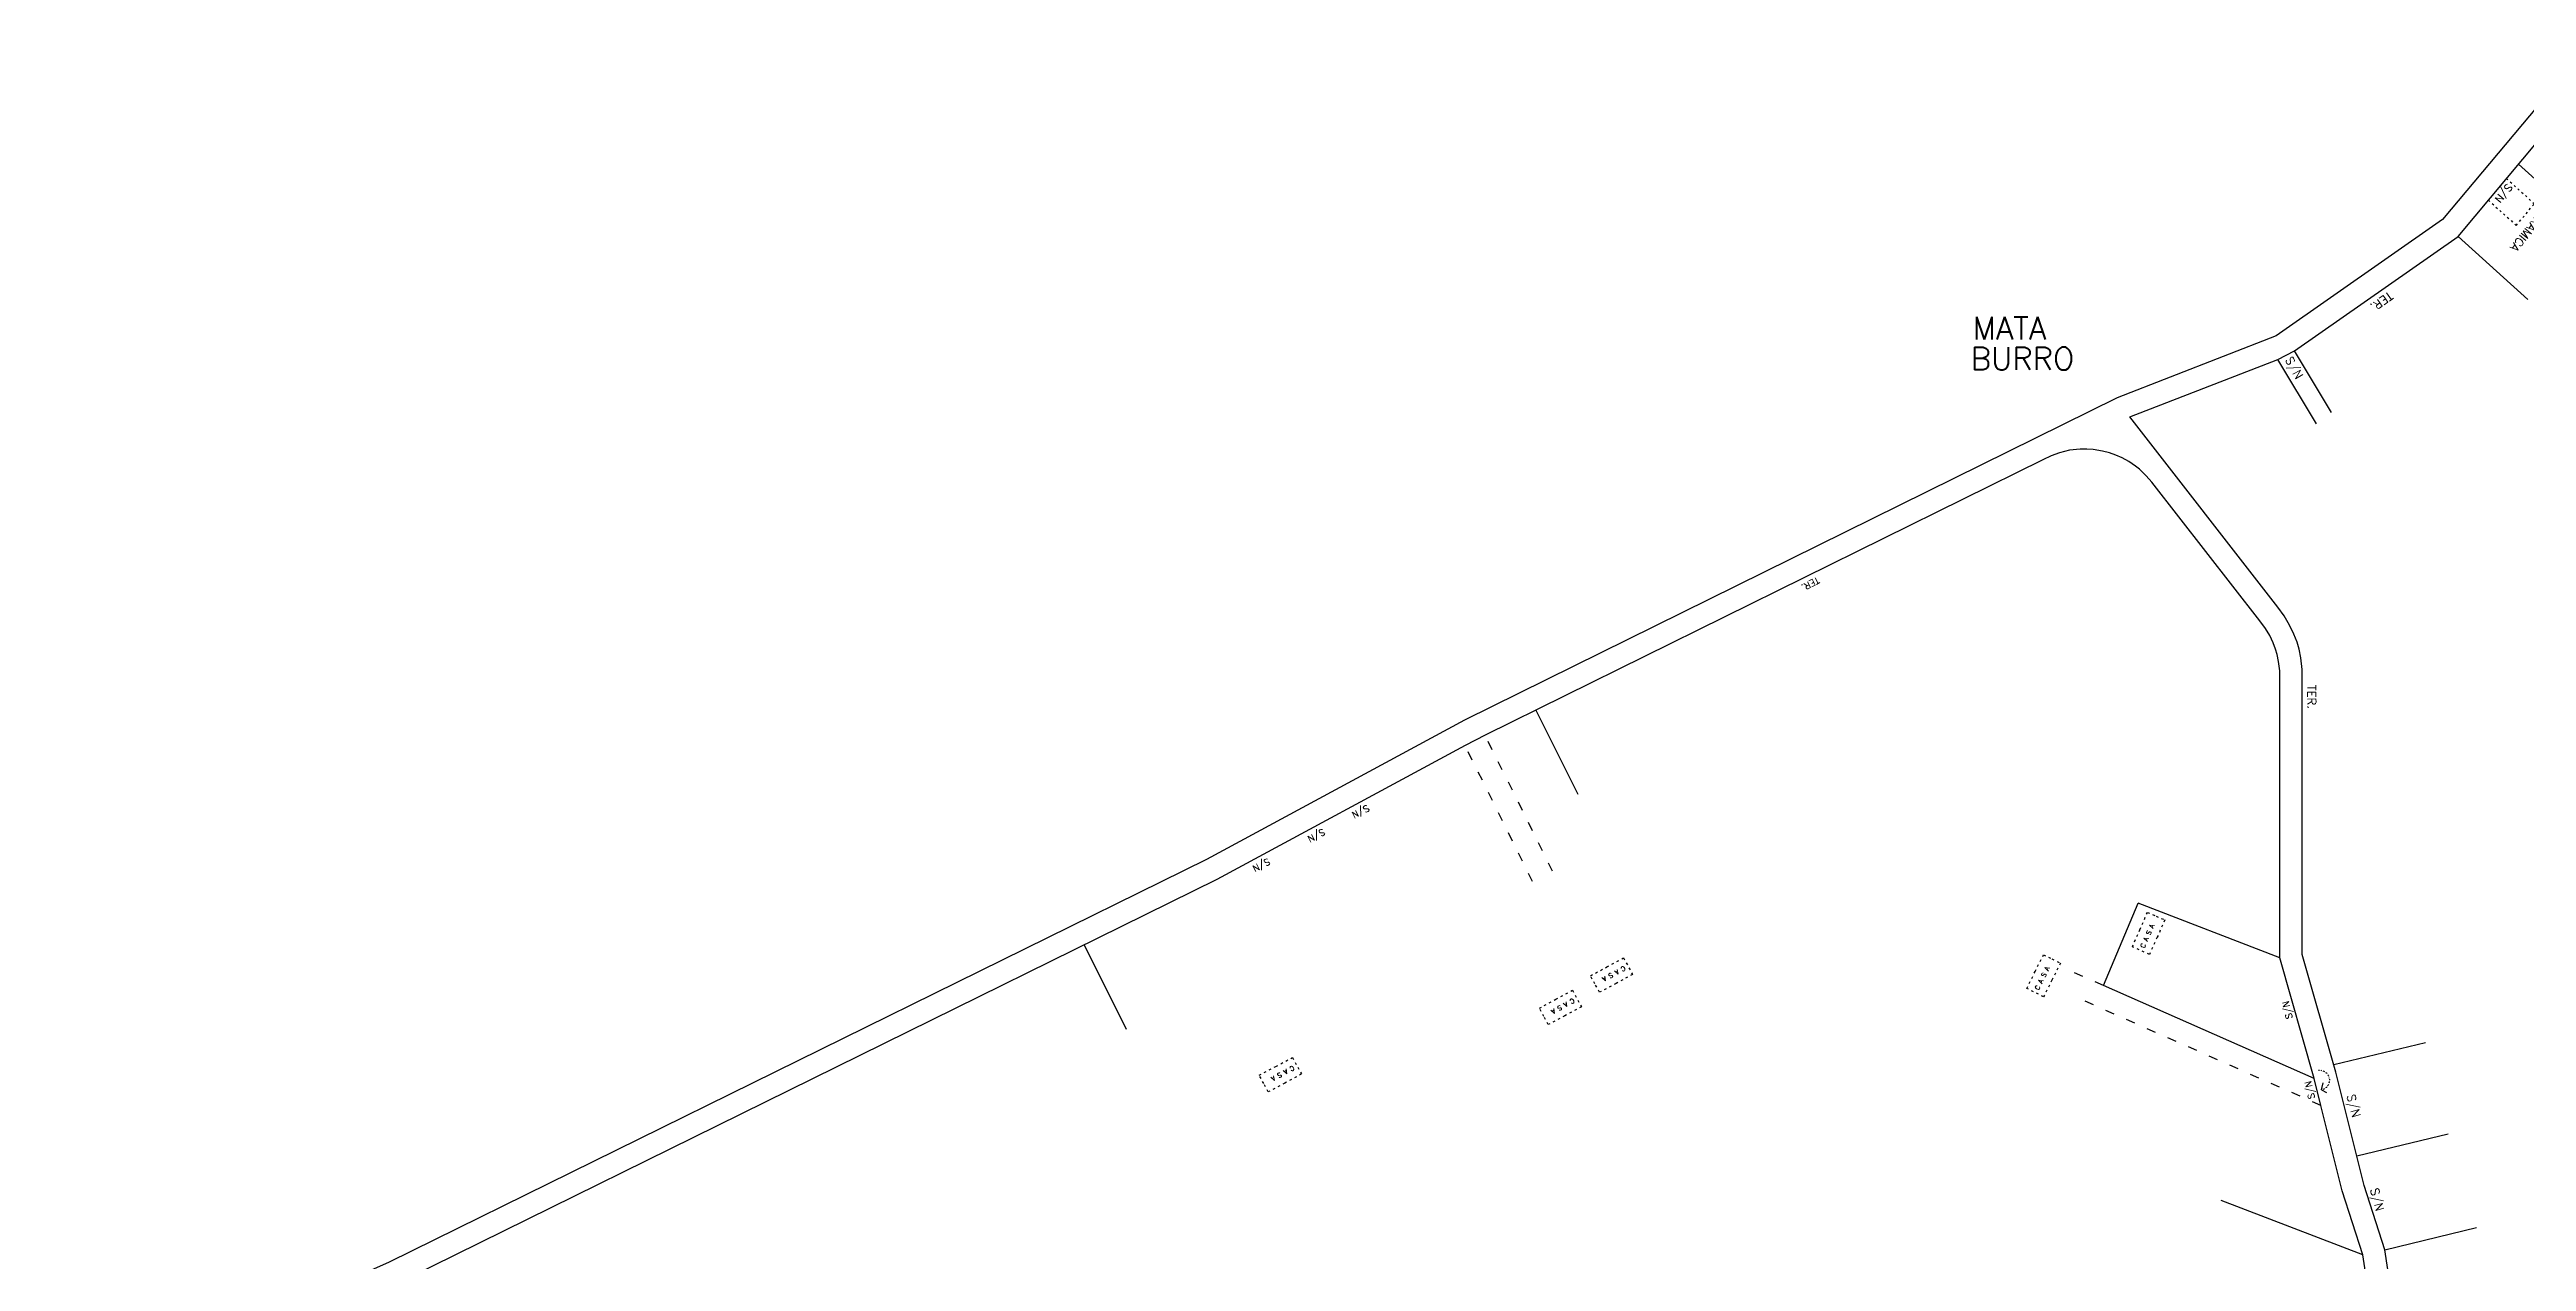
# Model space of a CAD drawing. Extents: x 714896 to 749292, y 8417558 to 8447149.
# Drawn here: x 742330 to 743645, y 8421851 to 8422494 of the extents above; entities that cross this region are included whole.
import ezdxf

# ---------------------------------------------------------------- set-up
doc = ezdxf.new("R2010")
doc.units = 0
doc.header["$MEASUREMENT"] = 0
doc.linetypes.add('ACAD_ISO03W100', pattern=[30, 12, -18])
for name, color, linetype in [('LOTE', 7, 'CONTINUOUS'), ('NUM-PORTA', 7, 'CONTINUOUS'), ('QUADRA', 6, 'CONTINUOUS'), ('TEXTO', 7, 'CONTINUOUS')]:
    doc.layers.add(name, color=color, linetype=linetype)
doc.styles.add('ROMANS3-5', font='romans.shx', dxfattribs={"height": 3.5})

msp = doc.modelspace()

# ---------------------------------------------------------------- linework, layer by layer
at = {"layer": 'LOTE'}
for points in [[(743640.8, 8422433.4), (743677.9, 8422399.8)], [(743608.7, 8422395), (743645.8, 8422361.5)], [(743533.5, 8422295.4), (743513.1, 8422329.6)], [(743541.5, 8422301.5), (743521.9, 8422334.2)], [(743119.1, 8422143.4), (743141.5, 8422098.7)], [(743420.5, 8421997.2), (743438.8, 8422040.9)], [(743514, 8422011.9), (743438.8, 8422040.9)], [(742879.4, 8422018.7), (742901.7, 8421974)], [(743532.3, 8421947.8), (743420.5, 8421997.2)], [(743542.8, 8421955.3), (743591.4, 8421967)], [(743536.2, 8421941.7), (743537.1, 8421945.5)], [(743536.2, 8421941.7), (743538.8, 8421940.3)], [(743554.9, 8421906.8), (743603.5, 8421918.5)], [(743558.2, 8421854.2), (743483, 8421883.1)], [(743569.9, 8421856.9), (743618.5, 8421868.6)]]:
    msp.add_lwpolyline(points, dxfattribs=at)
at = {"layer": 'LOTE', "linetype": 'ACAD_ISO03W100', "ltscale": 0.09}
for points in [[(743634.4, 8422425.7), (743649.2, 8422412.3)], [(743624.8, 8422414.2), (743639.6, 8422400.8)], [(743639.6, 8422400.8), (743649.2, 8422412.3)]]:
    msp.add_lwpolyline(points, dxfattribs=at)
at = {"layer": 'LOTE', "linetype": 'ACAD_ISO03W100', "ltscale": 0.4}
for points in [[(743128, 8422057.9), (743092.2, 8422130.1)], [(743117.4, 8422052.4), (743081.6, 8422124.6)], [(743420.5, 8421997.2), (743403.3, 8422004.8)], [(743535.9, 8421933.5), (743406.9, 8421990.5)]]:
    msp.add_lwpolyline(points, dxfattribs=at)
at = {"layer": 'LOTE', "linetype": 'ACAD_ISO03W100', "ltscale": 0.1}
for points in [[(743435.8, 8422017.7), (743439.8, 8422026.8), (743443.8, 8422036), (743448.4, 8422034), (743453, 8422032), (743449, 8422022.8), (743444.9, 8422013.7), (743435.8, 8422017.7)], [(743170.5, 8422003.1), (743161.7, 8421998.3), (743152.9, 8421993.6), (743150.5, 8421998), (743148.1, 8422002.4), (743156.9, 8422007.1), (743165.7, 8422011.9), (743170.5, 8422003.1)], [(743379.7, 8421995.6), (743384.2, 8422004.6), (743388.6, 8422013.5), (743393.1, 8422011.3), (743397.6, 8422009.1), (743393.1, 8422000.1), (743388.7, 8421991.2), (743379.7, 8421995.6)], [(743143.3, 8421985.9), (743134.5, 8421981.1), (743125.7, 8421976.4), (743123.4, 8421980.8), (743121, 8421985.2), (743129.8, 8421989.9), (743138.6, 8421994.7), (743143.3, 8421985.9)], [(742994.7, 8421950.2), (742985.9, 8421945.4), (742977.1, 8421940.7), (742974.7, 8421945.1), (742972.3, 8421949.5), (742981.1, 8421954.2), (742989.9, 8421959), (742994.7, 8421950.2)]]:
    msp.add_lwpolyline(points, dxfattribs=at)
at = {"layer": 'LOTE', "linetype": 'ACAD_ISO03W100', "ltscale": 0.04}
msp.add_lwpolyline([(743534.6, 8421952.2), (743535.8, 8421952.2), (743537.4, 8421951.7), (743538.8, 8421950.8), (743539.7, 8421949.5), (743540.4, 8421947.4), (743540.3, 8421945.8), (743539.7, 8421944.3), (743538.8, 8421943.1), (743537.4, 8421942.1), (743536.2, 8421941.7)], dxfattribs=at)
at = {"layer": 'QUADRA', "color": 6}
for points in [[(743676.1, 8422494.2), (743600.5, 8422403.9), (743512.2, 8422342.1), (743427.8, 8422309.3), (743081.3, 8422138.1), (742944.3, 8422064.1), (742510.5, 8421850.2), (742474.7, 8421834.3), (742427.2, 8421819), (742366.8, 8421802.6), (742330.2, 8421797)], [(743656.9, 8421600.1), (743584.9, 8421758.2), (743569.9, 8421856.9), (743558.9, 8421891), (743543.8, 8421951.1), (743526, 8422013.6), (743526, 8422159.7), (743526, 8422165), (743525.2, 8422171.2), (743524.3, 8422175.8), (743523.2, 8422179.5), (743521.6, 8422183.8), (743519.3, 8422188.6), (743516.4, 8422193.5), (743513, 8422198.1), (743434.5, 8422299.1), (743513.1, 8422329.6), (743521.9, 8422334.2), (743608.7, 8422395), (743686.5, 8422487.9)], [(743573.3, 8421754.7), (743558.2, 8421854.2), (743547.2, 8421888.1), (743535.9, 8421933.5), (743532.3, 8421947.8), (743532.3, 8421947.8), (743514, 8422011.9), (743514, 8422159.6), (743514, 8422164.2), (743513.4, 8422169.2), (743512.6, 8422172.9), (743511.8, 8422175.7), (743510.5, 8422179.1), (743508.7, 8422183), (743506.4, 8422186.8), (743503.4, 8422190.9), (743446.2, 8422264.4), (743443.2, 8422267.9), (743439.6, 8422271.3), (743437.4, 8422273), (743433.9, 8422275.4), (743430.3, 8422277.3), (743427, 8422278.8), (743423.6, 8422280), (743420, 8422281), (743415, 8422281.8), (743411.7, 8422282), (743408.1, 8422282), (743402.5, 8422281.4), (743397.1, 8422280.1), (743392.7, 8422278.5), (743388.2, 8422276.4), (743092.2, 8422130.1), (743081.6, 8422124.6), (743081.6, 8422124.6), (742949.8, 8422053.4), (742520.6, 8421841.8)]]:
    msp.add_lwpolyline(points, dxfattribs=at)

# ---------------------------------------------------------------- texts
at = {"layer": 'NUM-PORTA', "style": 'ROMANS3-5'}
for s, height, rotation, p in [('S/N', 4, 230.4859, (743634.9, 8422423.4)), ('CERAMICA', 4.5, 230.4859, (743654.4, 8422411.5)), ('TER.', 4.5, 215.328, (743572, 8422365.9)), ('S/N', 4.5, 299.328, (743516.7, 8422329.5)), ('S/N', 4.5, 285.1472, (743549.5, 8421938.7)), ('S/N', 4.5, 285.1472, (743562, 8421888.9))]:
    msp.add_text(s, height=height, rotation=rotation, dxfattribs=at).set_placement(p)
at = {"layer": 'NUM-PORTA', "color": 7, "style": 'ROMANS3-5'}
for rotation, p in [(207.3741, (743029.6, 8422093.3)), (207.3741, (743006.1, 8422080.6)), (207.3741, (742976.9, 8422064.9)), (103.2345, (743520.9, 8421979.9)), (103.2345, (743532.8, 8421937.4))]:
    msp.add_text('S/N', height=3.5, rotation=rotation, dxfattribs=at).set_placement(p)
at = {"layer": 'TEXTO', "style": 'ROMANS3-5'}
for s, p in [('MATA', (743351, 8422340.3)), ('BURRO', (743350, 8422324.1))]:
    msp.add_text(s, height=12, dxfattribs=at).set_placement(p)
at = {"layer": 'TEXTO', "color": 7, "style": 'ROMANS3-5'}
msp.add_text('TER.', height=3.5, rotation=207.3741, dxfattribs=at).set_placement((743268.5, 8422214.3))
at = {"layer": 'TEXTO', "style": 'ROMANS3-5'}
for s, height, rotation, p in [('TER.', 4.5, 270.5862, (743528.7, 8422156.8)), ('C A S A', 2.5, 66.2853, (743442.2, 8422016.8)), ('C A S A', 2.5, 208.4325, (743165.9, 8422007.7)), ('C A S A', 2.5, 63.6221, (743386.1, 8421994.5)), ('C A S A', 2.5, 208.4325, (743138.8, 8421990.5)), ('C A S A', 2.5, 208.4325, (742990.1, 8421954.8))]:
    msp.add_text(s, height=height, rotation=rotation, dxfattribs=at).set_placement(p)

doc.saveas('drawing.dxf')
